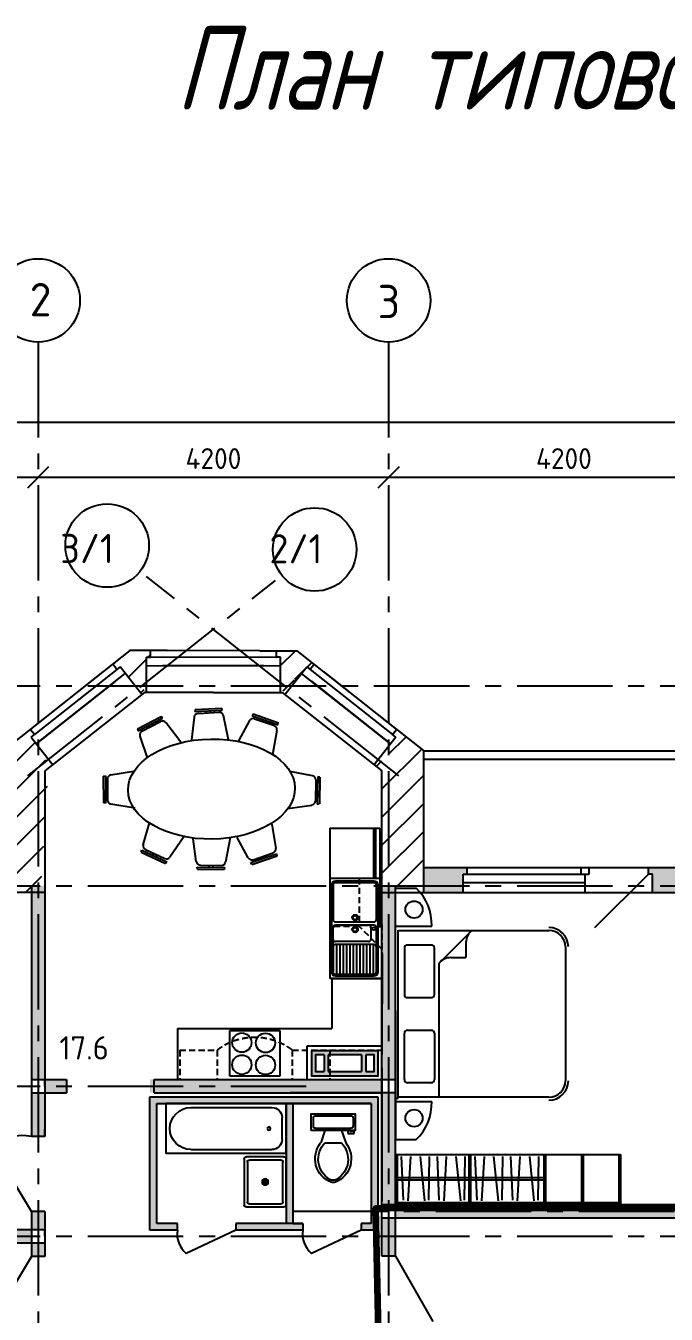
# Model space of a CAD drawing. Header units: millimetres. Extents: x -257254 to 390979, y -202328 to 355504.
# Drawn here: x 361645 to 369319, y -114066 to -98618 of the extents above; entities that cross this region are included whole.
import ezdxf

# ---------------------------------------------------------------- set-up
doc = ezdxf.new("R2010")
doc.units = ezdxf.units.MM
for name, pattern in [('CENTER2', [28.575, 19.05, -3.175, 3.175, -3.175]), ('DASHED', [70, 50, -20]), ('DASHED2', [0.375, 0.25, -0.125])]:
    doc.linetypes.add(name, pattern=pattern)
doc.layers.get('0').update_dxf_attribs({"lineweight": 25})
for name, color, linetype in [('MEBEL', 7, 'DASHED'), ('МЕБЕЛЬ', 104, 'Continuous'), ('Окна', 4, 'Continuous'), ('оси', 1, 'CENTER2')]:
    doc.layers.add(name, color=color, linetype=linetype)
doc.layers.add('Аннотации', color=3, linetype='Continuous', lineweight=15)
doc.layers.add('фасадик', color=7, linetype='Continuous', lineweight=25, true_color=0x51362d)
doc.styles.add('ATTR', font='romans.shx', dxfattribs={"width": 0.8, "height": 1})
doc.styles.get("Standard").update_dxf_attribs({"font": 'GOST_Common.ttf'})
doc.dimstyles.new('ISO-25', dxfattribs={"dimtxt": 250, "dimasz": 250, "dimexe": 1.25, "dimexo": 0.625, "dimgap": 100, "dimtad": 1, "dimdec": 0, "dimtxsty": 'Standard', "dimblk": 'OBLIQUE', "dimcen": 2.5, "dimadec": 0, "dimazin": 0, "dimtfac": 1, "dimtdec": 0, "dimtmove": 0, "dimatfit": 3, "dimfxl": 1, "dimarcsym": 0})

# ---------------------------------------------------------------- blocks, each defined once
blk = doc.blocks.new('_Oblique')
at = {"color": 0, "linetype": 'ByBlock', "lineweight": -2}
blk.add_line((-0.5, -0.5), (0.5, 0.5), dxfattribs=at)
blk = doc.blocks.new('*D347')
at = {"color": 0, "lineweight": -2, "ltscale": 50, "transparency": 16777216}
for p, q in [((357593.37343, -104031.1882), (357593.37343, -104030.5632)), ((357593.37343, -104031.8132), (361793.37343, -104031.8132)), ((361793.37343, -104031.1882), (361793.37343, -104030.5632))]:
    blk.add_line(p, q, dxfattribs=at)
at = {"color": 0, "lineweight": -2, "ltscale": 50, "transparency": 16777216, "xscale": 250, "yscale": 250, "zscale": 250, "rotation": 180}
blk.add_blockref('_Oblique', (357593.37343, -104031.8132), dxfattribs=at)
at = {"color": 0, "lineweight": -2, "ltscale": 50, "transparency": 16777216, "xscale": 250, "yscale": 250, "zscale": 250}
blk.add_blockref('_Oblique', (361793.37343, -104031.8132), dxfattribs=at)
at = {"color": 0, "ltscale": 50, "transparency": 16777216, "insert": (359693.37343, -103806.8132), "char_height": 250, "attachment_point": 5}
blk.add_mtext('4200', dxfattribs=at)
blk = doc.blocks.new('*D348')
at = {"color": 0, "lineweight": -2, "ltscale": 50, "transparency": 16777216}
for p, q in [((361793.37343, -104031.1882), (361793.37343, -104030.5632)), ((361793.37343, -104031.8132), (365993.37343, -104031.8132)), ((365993.37343, -104031.1882), (365993.37343, -104030.5632))]:
    blk.add_line(p, q, dxfattribs=at)
at = {"color": 0, "lineweight": -2, "ltscale": 50, "transparency": 16777216, "xscale": 250, "yscale": 250, "zscale": 250, "rotation": 180}
blk.add_blockref('_Oblique', (361793.37343, -104031.8132), dxfattribs=at)
at = {"color": 0, "lineweight": -2, "ltscale": 50, "transparency": 16777216, "xscale": 250, "yscale": 250, "zscale": 250}
blk.add_blockref('_Oblique', (365993.37343, -104031.8132), dxfattribs=at)
at = {"color": 0, "ltscale": 50, "transparency": 16777216, "insert": (363893.37343, -103806.8132), "char_height": 250, "attachment_point": 5}
blk.add_mtext('4200', dxfattribs=at)
blk = doc.blocks.new('*D349')
at = {"color": 0, "lineweight": -2, "ltscale": 50, "transparency": 16777216}
for p, q in [((365993.37343, -104031.1882), (365993.37343, -104030.5632)), ((365993.37343, -104031.8132), (370193.37343, -104031.8132)), ((370193.37343, -104031.1882), (370193.37343, -104030.5632))]:
    blk.add_line(p, q, dxfattribs=at)
at = {"color": 0, "lineweight": -2, "ltscale": 50, "transparency": 16777216, "xscale": 250, "yscale": 250, "zscale": 250, "rotation": 180}
blk.add_blockref('_Oblique', (365993.37343, -104031.8132), dxfattribs=at)
at = {"color": 0, "lineweight": -2, "ltscale": 50, "transparency": 16777216, "xscale": 250, "yscale": 250, "zscale": 250}
blk.add_blockref('_Oblique', (370193.37343, -104031.8132), dxfattribs=at)
at = {"color": 0, "ltscale": 50, "transparency": 16777216, "insert": (368093.37343, -103806.8132), "char_height": 250, "attachment_point": 5}
blk.add_mtext('4200', dxfattribs=at)
blk = doc.blocks.new('Tank Toilet 3 PV')
for p, q in [((9.5, -6), (9.5, -2)), ((-10, -8.5), (-8, -8.5)), ((-10, -9.5), (-10, -8.5)), ((-7, -9.5), (-10, -9.5)), ((-8, -8.5), (-8, -8)), ((-7, -8), (-7, -9.5)), ((-4, -8), (-6, -14)), ((4, -8), (6, -14)), ((4, -14), (-4, -14))]:
    blk.add_line(p, q)
blk.add_lwpolyline([(10.5, -8), (10.5, 0), (-10.5, 0), (-10.5, -8)], close=True)
for points in [[(-9.5, -2), (-9.5, -6)], [(8.5, -1), (-8.5, -1)], [(-8.5, -7), (8.5, -7)]]:
    blk.add_lwpolyline(points)
for centre, radius, start, end in [((-8.62, -1.88), 0.884, 81.8699, 188.1301), ((-8.62, -6.12), 0.884, 171.8699, 278.1301), ((8.62, -1.88), 0.884, 351.8699, 98.1301), ((8.62, -6.12), 0.884, 261.8699, 8.1301), ((3.52, -21.58), 12.17, 141.46911, 247.97143), ((4.2, -21.82), 11.33, 136.36773, 238.94682), ((-3.52, -21.58), 12.17, 292.02843, 38.53071), ((-4.2, -21.82), 11.33, 301.05301, 43.63209), ((0, -27.88), 4, 245.73182, 294.26817), ((0, -29), 4, 254.86053, 285.13947)]:
    blk.add_arc(centre, radius, start, end)
at = {"style": 'ATTR', "width": 0.8, "flags": 9}
blk.add_attdef('ESTCODE', (0, 0), '', height=0.000000846, dxfattribs=at)
blk = doc.blocks.new('A$C441F25BF')
at = {"layer": 'MEBEL', "linetype": 'ByBlock'}
for p, q in [((26, -1765), (26, 35)), ((26, 35), (776, 35)), ((776, -1765), (776, 35)), ((86, -340), (86, -1555)), ((716, -340), (716, -1555)), ((566, -1705), (236, -1705)), ((776, -1765), (26, -1765))]:
    blk.add_line(p, q, dxfattribs=at)
blk.add_circle((401, -1509), 25, dxfattribs=at)
for centre, radius, start, end in [((401, -340), 315, 0.001, 180.001), ((236, -1555), 150, 180.001, 270.001), ((566, -1555), 150, 270.001, 0.001)]:
    blk.add_arc(centre, radius, start, end, dxfattribs=at)
blk = doc.blocks.new('Utility Sink')
for p, q in [((-0.999995, -10), (1.000005, -10)), ((0.000005, -11), (0.000005, -9))]:
    blk.add_line(p, q)
for points in [[(-10.999995, 0), (10.999995, 0)], [(-11.999995, -19), (-11.999995, -1)], [(-10.499995, -17.5), (-10.499995, -2.5)], [(-9.499995, -1.5), (9.499995, -1.5)], [(10.499995, -2.5), (10.499995, -17.5)], [(11.999995, -1), (11.999995, -19)], [(9.499995, -18.5), (-9.499995, -18.5)], [(10.999995, -20), (-10.999995, -20)]]:
    blk.add_lwpolyline(points)
for radius in [1.5, 1]:
    blk.add_circle((0.000005, -10), radius)
for centre, start, end in [((-11.124995, -0.875), 81.8699, 188.1301), ((11.124995, -0.875), 351.8699, 98.1301), ((-9.624995, -2.375), 81.8699, 188.1301), ((9.624995, -2.375), 351.8699, 98.1301), ((-9.624995, -17.625), 171.8699, 278.1301), ((9.624995, -17.625), 261.8699, 8.130102), ((-11.124995, -19.125), 171.8699, 278.1301), ((11.124995, -19.125), 261.8699, 8.130102)]:
    blk.add_arc(centre, 0.883883, start, end)
at = {"style": 'ATTR', "width": 0.8, "flags": 9}
blk.add_attdef('ESTCODE', (0, 0), '', height=0.000048, dxfattribs=at)
blk = doc.blocks.new('вентблок')
for p, q in [((-250, 250), (-250, 50)), ((-200, 250), (-200, 50)), ((200, 250), (200, 50)), ((250, 250), (250, 50))]:
    blk.add_line(p, q)
blk.add_lwpolyline([(400, 300), (-400, 300), (-400, 0), (400, 0)], close=True)
for points in [[(-250, 250), (-350, 250), (-350, 50), (-250, 50)], [(200, 250), (-200, 250)], [(250, 50), (350, 50), (350, 250), (250, 250)], [(-200, 50), (200, 50)]]:
    blk.add_lwpolyline(points)
blk = doc.blocks.new('*D370')
at = {"color": 0, "lineweight": -2, "transparency": 16777216}
for p, q in [((357593, -103372), (383993, -103372)), ((357593, -103373), (357593, -103373)), ((383993, -103523), (383993, -103371))]:
    blk.add_line(p, q, dxfattribs=at)
at = {"color": 0, "lineweight": -2, "transparency": 16777216, "xscale": 250, "yscale": 250, "zscale": 250, "rotation": 180}
blk.add_blockref('_Oblique', (357593, -103372), dxfattribs=at)
at = {"color": 0, "lineweight": -2, "transparency": 16777216, "xscale": 250, "yscale": 250, "zscale": 250}
blk.add_blockref('_Oblique', (383993, -103372), dxfattribs=at)
at = {"color": 0, "transparency": 16777216, "insert": (370793, -103147), "char_height": 250, "attachment_point": 5}
blk.add_mtext('26400', dxfattribs=at)

msp = doc.modelspace()

# ---------------------------------------------------------------- hatches: boundary and pattern name
h = msp.add_hatch()
h.set_pattern_fill('LINE', color=256, scale=75, angle=45)
h.set_pattern_definition([(45, (282164.35, -213406.2), (-168.3798, 168.3798), [])])
h.paths.add_polyline_path([(366433.47228, -117330.06082), (365993.37343, -117330.06082), (365993.37343, -117750.06082), (366483.37682, -117750.06082), (366483.39503, -117669.93468), (366433.39503, -117669.92332)])
h.paths.add_polyline_path([(366433.49046, -117250.06082), (365993.37343, -117250.06082), (365993.37343, -117330.06082), (366433.47228, -117330.06082)])
h.paths.add_polyline_path([(370193.37343, -117330.06082), (367343.4723, -117330.06082), (367343.39501, -117670.13014), (367293.39501, -117670.11877), (367293.37684, -117750.06082), (370193.37343, -117750.06082)])
h.paths.add_polyline_path([(370193.37343, -117250.06082), (367343.49048, -117250.06082), (367343.4723, -117330.06082), (370193.37343, -117330.06082)])
h.paths.add_polyline_path([(370805.66093, -117330.06082), (370193.37343, -117330.06082), (370193.37343, -117750.06082), (370805.66093, -117750.06082)])
h.paths.add_polyline_path([(370805.66093, -117250.06082), (370193.37343, -117250.06082), (370193.37343, -117330.06082), (370805.66093, -117330.06082)])
h.paths.add_polyline_path([(371993.37343, -117330.06082), (371705.66093, -117330.06082), (371705.66093, -117750.06082), (371993.37343, -117750.06082)])
h.paths.add_polyline_path([(372391.06676, -117330.06082), (371993.37343, -117330.06082), (371993.37343, -117750.06082), (372391.06676, -117750.06082)])
h.paths.add_polyline_path([(371993.37343, -117250.06082), (371705.66093, -117250.06082), (371705.66093, -117330.06082), (371993.37343, -117330.06082)])
h.paths.add_polyline_path([(372391.06676, -117250.06082), (371993.37343, -117250.06082), (371993.37343, -117330.06082), (372391.06676, -117330.06082)])
h.paths.add_polyline_path([(361920.95524, -107477.23261), (361708.30911, -107147.94816), (361747.5378, -107116.94639), (361697.76344, -107053.96344), (361373.37343, -107310.06082), (361373.37343, -109010.06082), (361825.79162, -109010.06082)])
h.paths.add_polyline_path([(363088.3553, -106190.04759), (363138.3553, -106190.05895), (363138.37348, -106110.05895), (362893.53321, -106109.93468), (362686.66923, -106273.15308), (362736.10054, -106335.70194), (362785.0336, -106316.97978), (362889.63195, -106449.33532), (363088.27802, -106530.06082), (363088.30011, -106432.88128)])
h.paths.add_polyline_path([(363088.27802, -106530.06082), (362879.92758, -106437.0557), (363034.76214, -106632.97861)])
h.paths.add_polyline_path([(364893.53321, -106110.18695), (364648.37334, -106110.23241), (364648.35516, -106190.23241), (364698.36425, -106190.24377), (364698.29022, -106435.95086), (364617.54473, -106530.06082), (364897.11491, -106449.33532), (365001.71326, -106316.97978), (365050.53766, -106335.83943), (365099.96897, -106273.29057)])
h.paths.add_polyline_path([(364906.81928, -106437.0557), (364698.27792, -106530.06082), (364750.81573, -106634.45781)])
h.paths.add_polyline_path([(366413.37343, -107310.06082), (366088.98342, -107053.96344), (366039.20906, -107116.94639), (366078.43775, -107147.94816), (365913.37343, -107255.58594), (365913.37343, -108930.06082), (366413.37343, -108930.06082)])
h.paths.add_polyline_path([(365993.37343, -107255.58594), (365818.20981, -107477.23261), (365913.37343, -107552.36179), (365993.37343, -107615.8972)])
h.paths.add_polyline_path([(370193.37343, -107255.58594), (370108.30911, -107147.94816), (370147.5378, -107116.94639), (370097.76344, -107053.96344), (369773.37343, -107310.06082), (369773.37343, -109010.06082), (370193.37343, -109010.06082)])
h.paths.add_polyline_path([(370193.37343, -107255.58594), (370193.37343, -107613.05112), (370367.33572, -107475.71247)])
h.paths.add_polyline_path([(370273.37343, -107549.89323), (370193.37343, -107613.05112), (370193.37343, -108930.06082), (370273.37343, -108930.06082)])
h.paths.add_polyline_path([(371488.36443, -106189.87786), (371538.3553, -106190.05895), (371538.37348, -106110.05895), (371293.53321, -106109.93468), (371086.77789, -106273.29057), (371136.2092, -106335.83943), (371175.32923, -106304.70017), (371279.92758, -106437.0557), (371488.27802, -106530.06082), (371488.29104, -106432.8148)])
h.paths.add_polyline_path([(371488.27802, -106530.06082), (371279.92758, -106437.0557), (371434.7298, -106632.93768)])
h.paths.add_polyline_path([(373293.53321, -106110.18695), (373048.37334, -106110.23241), (373048.35516, -106190.23241), (373098.34511, -106190.24377), (373098.26977, -106610.10627), (373094.14881, -106610.07989), (373102.38884, -106530.07989), (373297.11491, -106449.33532), (373401.71326, -106316.97978), (373450.64632, -106335.70194), (373500.07763, -106273.15308)])
h.paths.add_polyline_path([(373306.81928, -106437.0557), (373018.45887, -106530.06082), (373150.81573, -106634.45781)])
h.paths.add_polyline_path([(374813.37343, -107310.06082), (374488.98342, -107053.96344), (374439.20906, -107116.94639), (374478.43775, -107147.94816), (374393.37343, -107255.58594), (374393.37343, -108930.06082), (374813.37343, -108930.06082)])
h.paths.add_polyline_path([(374393.37343, -107255.58594), (374218.20981, -107477.23261), (374313.37343, -107552.36179), (374313.37343, -107558.86707), (374393.37343, -107622.02497)])
h.paths.add_polyline_path([(374393.37343, -107622.02497), (374313.37343, -107558.86707), (374313.37343, -108930.06082), (374393.37343, -108930.06082)])
h.paths.add_polyline_path([(380513.37343, -107390.06082), (380563.37343, -107390.06082), (380563.37343, -107310.06082), (378593.37343, -107310.06082), (378593.37343, -107730.06082), (380513.37343, -107730.06082)])
h.paths.add_polyline_path([(382793.37343, -107310.06082), (381973.37343, -107310.06082), (381973.37343, -107390.06082), (382023.37343, -107390.06082), (382023.37343, -107730.06082), (382793.37343, -107730.06082)])
h.paths.add_polyline_path([(383993.37343, -107310.06082), (382793.37343, -107310.06082), (382793.37343, -107730.06082), (383993.37343, -107730.06082)])
h.paths.add_polyline_path([(380513.37343, -107730.06082), (378593.37343, -107730.06082), (378593.37343, -107810.06082), (380513.37343, -107810.06082)])
h.paths.add_polyline_path([(383993.37343, -107730.06082), (382793.37343, -107730.06082), (382793.37343, -107808.37096), (383915.07502, -107808.37096), (383993.37343, -107808.63649)])
h.paths.add_polyline_path([(382793.37343, -107730.06082), (382023.37343, -107730.06082), (382023.37343, -107808.37096), (382793.37343, -107808.37096)])
h.paths.add_polyline_path([(384413.37343, -107310.06082), (383993.37343, -107310.06082), (383993.37343, -107730.06082), (384413.37343, -107730.06082)])
h.paths.add_polyline_path([(384413.37343, -107730.06082), (383993.37343, -107730.06082), (383993.37343, -107808.63649), (383993.37343, -107810.06082), (384413.37343, -107810.06082)])
h.paths.add_polyline_path([(384413.37343, -107810.06082), (383993.37343, -107810.06082), (383993.37343, -108930.06082), (384413.37343, -108930.06082)])
h.paths.add_polyline_path([(383993.37343, -107810.06082), (383913.37343, -107810.06082), (383913.3763, -108930.06082), (383993.37343, -108930.06082)])
h.paths.add_polyline_path([(384413.37343, -108930.06082), (383993.37343, -108930.06082), (383993.37343, -109310.14354), (384333.37343, -109310.14354), (384333.37343, -109360.14354), (384413.37343, -109360.14354)])
h.paths.add_polyline_path([(383993.37343, -108930.06082), (383913.3763, -108930.06082), (383913.37727, -109310.14354), (383993.37343, -109310.14354)])
h.paths.add_polyline_path([(384413.37343, -111370.14354), (384333.37343, -111370.14354), (384333.37343, -111420.14354), (383993.37343, -111420.14354), (383993.37343, -113130.06082), (384413.37343, -113130.06082)])
h.paths.add_polyline_path([(383993.37343, -111420.14354), (383913.38267, -111420.14354), (383913.38705, -113130.06082), (383993.37343, -113130.06082)])
h.paths.add_polyline_path([(384413.37343, -116910.06082), (382793.37343, -116910.06082), (382793.37343, -117330.06082), (384469.07008, -117330.06082), (384573.9923, -117246.54078), (384605.13199, -117285.66008), (384669.46807, -117234.44736)])
h.paths.add_polyline_path([(384110.69569, -117330.06082), (382793.37343, -117330.06082), (382793.37343, -117410.06082), (384173.85359, -117410.06082)])
h.paths.add_polyline_path([(384413.37343, -125310.06082), (382713.37343, -125310.06082), (382713.37343, -125730.06082), (384469.07008, -125730.06082), (384573.9923, -125646.54078), (384605.13199, -125685.66008), (384669.46807, -125634.44736)])
h.paths.add_polyline_path([(384111.6725, -125730.06082), (382713.37343, -125730.06082), (382713.37343, -125810.06082), (384171.07246, -125810.06082), (384247.28944, -125906.60232), (384249.59713, -125904.76536)])
h.paths.add_polyline_path([(385449.16595, -126623.80401), (385388.32027, -126672.2383), (385420.09217, -126710.29903), (385285.8928, -126817.12422), (385193.39057, -127024.80567), (385291.90909, -127024.82806), (385533.55642, -127024.88298), (385533.31223, -127074.88293), (385613.18609, -127074.90108), (385613.37343, -126830.06082)])
h.paths.add_polyline_path([(385285.43495, -126816.54487), (385091.4343, -126970.97299), (385193.39057, -127024.80567), (385113.26053, -127024.78746)])
h.paths.add_polyline_path([(385193.39057, -127024.80567), (385193.41892, -127024.80568), (385291.90909, -127024.82806)], flags=17)
h.paths.add_polyline_path([(385613.37343, -128830.06081), (385613.30886, -128584.91009), (385533.18273, -128584.8737), (385533.19051, -128634.8828), (385113.19052, -128634.78734), (385193.37343, -128634.80556), (385193.37343, -128580.06082), (385193.37343, -128656.47959), (385286.04825, -128842.80071), (385420.24762, -128949.6259), (385389.37983, -128988.40114), (385450.22551, -129036.83543)])
h.paths.add_polyline_path([(385193.37343, -128656.47959), (385193.37343, -128634.80556), (385091.58974, -128688.95194), (385285.5904, -128843.38006)])
h.paths.add_polyline_path([(384669.46807, -130025.67427), (384605.13199, -129974.46155), (384573.9923, -130013.58085), (384469.07008, -129930.06082), (382712.88638, -129930.06082), (382712.88638, -130350.06082), (384413.37343, -130350.06082)])
h.paths.add_polyline_path([(384249.59713, -129755.35628), (384111.6725, -129930.06082), (384469.07008, -129930.06082)])
h.paths.add_polyline_path([(384249.59713, -129755.35628), (384247.28944, -129753.51931), (384171.07246, -129850.06082), (382793.37343, -129850.06082), (382793.37343, -129930.06082), (384111.6725, -129930.06082)])
h.paths.add_polyline_path([(382793.37343, -134130.06082), (380393.37343, -134130.06082), (380393.37343, -134550.06082), (382793.37343, -134550.06082)])
h.paths.add_polyline_path([(380393.37343, -134130.06082), (378593.37343, -134130.06082), (378593.37343, -134550.06082), (380393.37343, -134550.06082)])
h.paths.add_polyline_path([(378593.37343, -134130.06082), (376493.37343, -134130.06082), (376493.37343, -134550.06082), (378593.37343, -134550.06082)])
h.paths.add_polyline_path([(376493.37343, -134130.06082), (374393.37343, -134130.06082), (374393.37343, -134550.06082), (376493.37343, -134550.06082)])
h.paths.add_polyline_path([(374393.37343, -134130.06082), (374173.37343, -134130.06082), (374173.37343, -134550.06082), (374393.37343, -134550.06082)])
h.paths.add_polyline_path([(374393.37343, -134050.06082), (374173.37343, -134050.06082), (374173.37343, -134130.06082), (374393.37343, -134130.06082)])
h.paths.add_polyline_path([(376493.37343, -134050.06082), (375593.37343, -134050.06082), (374393.37343, -134050.06082), (374393.37343, -134130.06082), (376493.37343, -134130.06082)])
h.paths.add_polyline_path([(378593.37343, -134050.06082), (376493.37343, -134050.06082), (376493.37343, -134130.06082), (378593.37343, -134130.06082)])
h.paths.add_polyline_path([(380393.37343, -134050.06082), (379913.24572, -134050.06082), (378673.37343, -134050.06082), (378593.37343, -134050.06082), (378593.37343, -134130.06082), (380393.37343, -134130.06082)])
h.paths.add_polyline_path([(382793.37343, -134050.06082), (380393.37343, -134050.06082), (380393.37343, -134130.06082), (382793.37343, -134130.06082)])
h = msp.add_hatch()
h.set_pattern_fill('AR-SAND', color=256, scale=5)
h.set_pattern_definition([(37.5, (282164.35, -213406.2), (-8.00016, 244.70662), [0, -193.04, 0, -215.9, 0, -206.375]), (7.5, (282164.35, -213406.2), (224.76164, 358.41255), [0, -104.14, 0, -173.99, 0, -66.675]), (327.5, (282008.14, -213406.2), (395.4962, 0.7186), [0, -63.5, 0, -228.6, 0, -298.45]), (317.5, (282008.14, -213406.2), (381.7782, 111.4647), [0, -31.75, 0, -149.86, 0, -171.45])])
h.paths.add_polyline_path([(357593.37343, -108630.06082), (357673.37343, -108630.06082), (357673.37343, -108930.06082), (357593.37343, -108930.06082)])
h.paths.add_polyline_path([(358485.22058, -108790.06082), (358535.22058, -108790.06082), (358535.22058, -108710.06082), (357593.37343, -108710.06082), (357593.37343, -109010.06082), (358485.22058, -109010.06082)])
h.paths.add_polyline_path([(361373.37343, -108710.06082), (360705.22058, -108710.06082), (360705.22058, -108790.06082), (360755.22058, -108790.06082), (360755.22058, -109010.06082), (361373.37343, -109010.06082)])
h.paths.add_polyline_path([(366885.22058, -108790.06082), (366935.22058, -108790.06082), (366935.22058, -108710.06082), (366413.37343, -108710.06082), (366413.37343, -109010.06082), (366885.22058, -109010.06082)])
h.paths.add_polyline_path([(369773.37343, -108710.06082), (369105.22058, -108710.06082), (369105.22058, -108790.06082), (369155.22058, -108790.06082), (369155.22058, -109010.06082), (369773.37343, -109010.06082)])
h.paths.add_polyline_path([(375303.37343, -108790.06082), (375353.37343, -108790.06082), (375353.37343, -108710.06082), (374813.37343, -108710.06082), (374813.37343, -108930.06082), (375303.37343, -108930.06082)])
h.paths.add_polyline_path([(378513.37343, -108710.06082), (377523.37343, -108710.06082), (377523.37343, -108790.06082), (377573.37343, -108790.06082), (377573.37343, -109005.06082), (378513.37343, -109015.06082)])
h.paths.add_polyline_path([(383013.37343, -113210.06082), (382713.37343, -113209.99493), (382713.37343, -114134.80666), (383013.37343, -114134.80666), (383013.37343, -114184.80666), (383013.37343, -113550.06082)])
at = {"ltscale": 50}
h = msp.add_hatch(color=256, dxfattribs=at)
h.dxf.hatch_style = 1
h.paths.add_polyline_path([(361793.37343, -108930.06082), (361713.37343, -108930.06082), (361713.37343, -111250.06082), (361793.37343, -111250.06082)])
h.paths.add_polyline_path([(361873.37343, -108930.06082), (361793.37343, -108930.06082), (361793.37343, -111250.06082), (361873.37343, -111250.06082)])
h.paths.add_polyline_path([(362133.37343, -111250.06082), (361873.37343, -111250.06082), (361873.37343, -111330.06082), (362133.37343, -111330.06082)])
h.paths.add_polyline_path([(362133.37343, -111330.06082), (361873.37343, -111330.06082), (361873.37343, -111410.06082), (362133.37343, -111410.06082)])
h.paths.add_polyline_path([(361793.37343, -111410.06082), (361713.37343, -111410.06082), (361713.37343, -111935.29629), (361793.37343, -111935.29629)])
h.paths.add_polyline_path([(361873.37343, -111410.06082), (361793.37343, -111410.06082), (361793.37343, -111935.29629), (361873.37343, -111935.29629)])
h.paths.add_polyline_path([(365913.37343, -111250.06082), (363133.37343, -111250.06082), (363133.37343, -111410.06082), (365913.37343, -111410.06082)])
h.paths.add_polyline_path([(366073.37343, -108930.06082), (365993.37343, -108930.06082), (365993.37343, -111250.06082), (366073.37343, -111250.06082)])
h.paths.add_polyline_path([(365993.37343, -108930.06082), (365913.37343, -108930.06082), (365913.37343, -109010.06082), (365913.37343, -111250.06082), (365993.37343, -111250.06082)])
h.paths.add_polyline_path([(365993.37343, -113210.06082), (365913.37343, -113210.06082), (365913.37343, -113371.18257), (365993.37343, -113371.18257)])
h.paths.add_polyline_path([(366073.37343, -113210.06082), (365993.37343, -113210.06082), (365993.37343, -113371.18257), (366073.37343, -113371.18257)])
h.paths.add_polyline_path([(361713.37343, -113050.06082), (357673.37343, -113050.06082), (357673.37343, -113130.06082), (361713.37343, -113130.06082)])
h.paths.add_polyline_path([(361713.37343, -113130.06082), (357673.37343, -113130.06082), (357673.37343, -113210.06082), (361713.37343, -113210.06082)])
h.paths.add_polyline_path([(361793.37343, -112835.29629), (361713.37343, -112835.29629), (361713.37343, -113050.06082), (361793.37343, -113050.06082)])
h.paths.add_polyline_path([(361873.37343, -112835.29629), (361793.37343, -112835.29629), (361793.37343, -113050.06082), (361873.37343, -113050.06082)])
h.paths.add_polyline_path([(361793.37343, -113210.06082), (361713.37343, -113210.06082), (361713.37343, -113372.42052), (361793.37343, -113372.42052)])
h.paths.add_polyline_path([(361873.37343, -113210.06082), (361793.37343, -113210.06082), (361793.37343, -113372.42052), (361873.37343, -113372.42052)])
h.paths.add_polyline_path([(365913.37343, -113130.06082), (365913.37343, -113050.06082), (366073.37343, -113050.06082), (366073.37343, -113130.06082)])
h.paths.add_polyline_path([(365913.37343, -113210.06082), (365913.37343, -113130.06082), (366073.37343, -113130.06082), (366073.37343, -113210.06082)])
h.paths.add_polyline_path([(365913.37343, -112750.06082), (365993.37343, -112750.06082), (365993.37343, -111410.06082), (365913.37343, -111410.06082)])
h.paths.add_polyline_path([(365993.37343, -112910.06082), (365913.37343, -112910.06082), (365913.37343, -113050.06082), (365993.37343, -113050.06082)])
h.paths.add_polyline_path([(365993.37343, -112750.06082), (366073.37343, -112750.06082), (366073.37343, -111410.06082), (365993.37343, -111410.06082)])
h.paths.add_polyline_path([(366073.37343, -112910.06082), (365993.37343, -112910.06082), (365993.37343, -113050.06082), (366073.37343, -113050.06082)])
h = msp.add_hatch(color=256)
h.dxf.hatch_style = 1
h.paths.add_polyline_path([(365288.92921, -110906.35409), (365068.58018, -110906.35409), (365068.58018, -111206.35409), (365288.92921, -111206.35409), (365288.92921, -111156.35409), (365268.58018, -111156.35409), (365268.58018, -110956.35409), (365288.92921, -110956.35409)])
h.paths.add_polyline_path([(365218.58018, -110956.35409), (365218.58018, -111156.35409), (365118.58018, -111156.35409), (365118.58018, -110956.35409)], flags=16)
h.paths.add_polyline_path([(365868.58018, -110906.35409), (365288.92921, -110906.35409), (365288.92921, -110956.35409), (365668.58018, -110956.35409), (365668.58018, -111156.35409), (365288.92921, -111156.35409), (365288.92921, -111206.35409), (365868.58018, -111206.35409)])
h.paths.add_polyline_path([(365718.58018, -110956.35409), (365818.58018, -110956.35409), (365818.58018, -111156.35409), (365718.58018, -111156.35409)], flags=16)
h = msp.add_hatch(color=256)
h.dxf.hatch_style = 1
h.paths.add_polyline_path([(363213.37343, -111540.06082), (363323.37343, -111540.06082), (363323.37343, -111540.03568), (364763.37343, -111540.06082), (365783.37343, -111540.06082), (365783.37343, -112980.06082), (365663.37343, -112980.06082), (365663.37343, -113060.06082), (365863.37343, -113060.06082), (365863.37343, -111460.06082), (363133.37343, -111460.06082), (363133.37343, -113060.06082), (363461.21023, -113060.06082), (363461.21023, -112980.06082), (363213.37343, -112980.06082)])
h = msp.add_hatch(color=256)
h.dxf.hatch_style = 1
h.paths.add_polyline_path([(364843.37343, -111540.06082), (364763.37343, -111540.06082), (364763.37343, -112198.77757, -0.0710679055), (364763.37343, -112205.02758), (364763.37343, -112755.02732, -0.0710679055), (364763.37343, -112761.27733), (364763.37343, -112980.06082), (364843.37343, -112980.06082)])
h.paths.add_polyline_path([(364963.37343, -112980.06082), (364843.37343, -112980.06082), (364161.21023, -112980.06082), (364161.21023, -113060.06082), (364963.37343, -113060.06082)])
h = msp.add_hatch(color=256)
h.dxf.hatch_style = 1
h.paths.add_polyline_path([(370113.37343, -112750.06082), (366073.37343, -112750.06082), (366073.37343, -112830.06082), (370113.37343, -112830.06082)])
h.paths.add_polyline_path([(370113.37343, -112830.06082), (366073.37343, -112830.06082), (366073.37343, -112910.06082), (370113.37343, -112910.06082)])

# ---------------------------------------------------------------- linework, layer by layer
at = {"ltscale": 20}
for p, q in [((362893.53321, -106109.93468), (361373.37343, -107310.06082)), ((364893.53321, -106110.18695), (366413.37343, -107310.06082)), ((363066.95466, -106610.06082), (361873.37343, -107552.36179)), ((363893.37343, -106610.06082), (363066.95466, -106610.06082)), ((363893.37343, -106610.06082), (364718.87806, -106610.06082)), ((364718.87806, -106610.06082), (365913.37343, -107552.36179)), ((366413.37343, -109010.06082), (366413.37343, -107310.06082)), ((366413.37343, -107310.06082), (369773.37343, -107310.06082)), ((366413.37343, -107410.06082), (369773.37343, -107410.06082)), ((361873.37343, -107552.36179), (361873.37343, -111935.29629)), ((365913.37343, -109010.06082), (365913.37343, -107552.36179)), ((366413.37343, -108710.06082), (366413.37343, -107710.06082)), ((366413.37343, -108710.06082), (368843.37343, -108710.06082)), ((369105.22058, -108710.06082), (369773.37343, -108710.06082)), ((361873.37343, -109010.06082), (360855.22058, -109010.06082)), ((361713.37343, -108930.06082), (361713.37343, -111935.29629)), ((365913.37343, -109010.06082), (368843.37343, -109010.06082)), ((365913.37343, -113371.18257), (365913.37343, -109010.06082)), ((366073.37343, -113371.18257), (366073.37343, -108930.06082)), ((369155.22058, -109010.06082), (370273.37343, -109010.06082)), ((365913.37343, -112750.06082), (370493.37343, -112750.06082)), ((361713.37343, -112835.29629), (361713.37343, -113372.42052)), ((361873.37343, -112835.29629), (361873.37343, -113372.42052)), ((365913.37343, -112910.06082), (370493.37343, -112910.06082)), ((357673.37343, -113050.06082), (361873.37343, -113050.06082)), ((361873.37343, -113130.06082), (361873.37343, -113050.06082)), ((357673.37343, -113210.06082), (361873.37343, -113210.06082))]:
    msp.add_line(p, q, dxfattribs=at)
for p, q in [((363338.37344, -106109.93468), (362893.53321, -106109.93468)), ((364448.37342, -106110.18695), (364893.53321, -106110.18695)), ((365018.58018, -111250.06082), (365018.58018, -110850.06082)), ((365018.58018, -110850.06082), (365913.37343, -110850.06082)), ((362133.37343, -111250.06082), (362133.37343, -111410.06082)), ((363133.37343, -111460.06082), (365863.37343, -111460.06082)), ((365863.37343, -111460.06082), (365863.37343, -113060.06082)), ((361713.37343, -112835.29629), (361250.79342, -112063.27314)), ((361713.37343, -113372.42052), (361250.79342, -114144.44366)), ((366073.37343, -113371.18257), (366520.76124, -114152.10776))]:
    msp.add_line(p, q)
at = {"ltscale": 50}
for p, q in [((361770.31266, -107226.40554), (362837.33278, -106383.15755)), ((363088.33261, -106289.87785), (364698.33243, -106290.24377)), ((363288.33254, -106289.92331), (364498.3325, -106290.19831)), ((366016.4342, -107226.40554), (364949.41408, -106383.15755)), ((361770.31266, -107226.40554), (362719.64696, -106476.16266)), ((366016.4342, -107226.40554), (365067.0999, -106476.16266)), ((365913.37343, -111110.06082), (365913.37343, -112710.06082)), ((361713.37343, -111250.06082), (362133.37343, -111250.06082)), ((361873.37343, -111330.06082), (361873.37343, -111250.06082)), ((363183.37343, -111250.06082), (366073.37343, -111250.06082)), ((363183.37343, -111410.06082), (363183.37343, -111250.06082)), ((361713.37343, -111410.06082), (362133.37343, -111410.06082)), ((363133.37343, -113060.06082), (363133.37343, -111460.06082)), ((363183.37343, -111410.06082), (365913.37343, -111410.06082)), ((363183.37343, -111410.06082), (365913.37343, -111410.06082)), ((363219.24217, -111410.06082), (365913.37343, -111410.06082)), ((366073.37343, -111410.06082), (364813.37343, -111410.06082)), ((363213.37343, -111540.06082), (365783.37343, -111540.06082)), ((363213.37343, -112980.06082), (363213.37343, -111540.06082)), ((365783.37343, -111540.06082), (364763.37343, -111540.06082)), ((364763.37343, -111540.06082), (364763.37343, -112980.06082)), ((364843.37343, -111540.06082), (364843.37343, -112980.06082)), ((365783.37343, -111540.06082), (365783.37343, -112980.06082)), ((361873.37343, -111935.29629), (361713.37343, -111935.29629)), ((361873.37343, -111930.06082), (361873.37343, -111850.06082)), ((361873.37343, -112835.29629), (361713.37343, -112835.29629)), ((363461.21023, -113060.06082), (363133.37343, -113060.06082)), ((363461.21023, -112980.06082), (363213.37343, -112980.06082)), ((363461.21023, -113060.06082), (363461.21023, -112980.06082)), ((364161.21023, -113060.06082), (363567.32997, -113336.99173)), ((364963.37343, -112980.06082), (364161.21023, -112980.06082)), ((364161.21023, -112980.06082), (364161.21023, -113060.06082)), ((364963.37343, -113060.06082), (364161.21023, -113060.06082)), ((364843.37343, -112980.06082), (364953.37343, -112980.06082)), ((364843.37343, -112980.06082), (364963.37343, -112980.06082)), ((364963.37343, -112980.06082), (364963.37343, -113060.06082)), ((365663.37343, -113060.06082), (365069.49316, -113336.99173)), ((365783.37343, -112980.06082), (365663.37343, -112980.06082)), ((365663.37343, -112980.06082), (365663.37343, -113060.06082)), ((365863.37343, -113060.06082), (365663.37343, -113060.06082)), ((361873.37343, -113372.42052), (361713.37343, -113372.42052)), ((366073.37343, -113371.18257), (365913.37343, -113371.18257))]:
    msp.add_line(p, q, dxfattribs=at)
for centre in [(361793.37343, -101911.34071), (365993.37343, -101911.34071), (362620.19593, -104850.17448), (365107.11041, -104897.10121)]:
    msp.add_circle(centre, 500, dxfattribs=at)
for centre, radius, start, end in [((361603.94968, -112439.77758), 516.2121, 77.761917541, 133.167235612), ((363768.97102, -113100.92506), 310.4619, 172.436551767, 229.497043507), ((365271.13422, -113100.92506), 310.4619, 172.436551767, 229.497043507)]:
    msp.add_arc(centre, radius, start, end)
at = {"layer": 'МЕБЕЛЬ'}
for p, q in [((362984.52164, -107048.40328), (363269.04984, -106899.72135)), ((363282.8635, -106920.06509), (363268.10224, -106900.47378)), ((363673.22705, -106815.39637), (363670.43095, -106839.76636)), ((363670.43095, -106839.76636), (363999.07287, -106823.33824)), ((363673.22705, -106815.39637), (363993.86037, -106799.36858)), ((363709.92688, -106862.02226), (363961.99334, -106849.42198)), ((363811.79029, -106856.93032), (363810.58209, -106832.7605)), ((363860.12993, -106854.51392), (363858.92173, -106830.3441)), ((363997.89741, -106823.62528), (363992.68491, -106799.65562)), ((364369.0839, -106869.00495), (364357.31121, -106890.52514)), ((364357.31121, -106890.52514), (364667.92027, -106999.141)), ((364369.0839, -106869.00495), (364672.1238, -106974.97398)), ((362992.17612, -107071.70829), (363283.8111, -106919.31267)), ((363037.3603, -107075.40192), (363261.04266, -106958.51536)), ((363170.64964, -107005.75077), (363159.44177, -106984.30261)), ((363662.80807, -106906.20519), (363631.50123, -107179.06645)), ((364325.21586, -106949.19467), (364193.4017, -107190.14781)), ((364385.50996, -106926.0228), (364623.74532, -107009.33054)), ((364481.78403, -106959.68857), (364489.77214, -106936.84496)), ((364527.47124, -106975.66477), (364535.45934, -106952.82117)), ((364666.72329, -106998.96396), (364670.92682, -106974.79694)), ((363013.04417, -107135.24371), (363098.74835, -107396.18084)), ((362573.98788, -107615.45318), (362598.17981, -107611.39547)), ((362573.98788, -107615.45318), (362574.63017, -107936.48621)), ((362598.17981, -107611.39547), (362598.83815, -107940.44708)), ((362622.45646, -107649.68252), (362622.9614, -107902.0632)), ((362664.1332, -107600.33312), (362935.00083, -107554.90055)), ((365079.15072, -107610.53556), (364809.12084, -107560.36331)), ((365119.95627, -107660.60771), (365115.02872, -107912.94079)), ((365144.90013, -107622.75197), (365138.47564, -107951.74151)), ((365169.01724, -107627.23299), (365144.90013, -107622.75197)), ((365169.01724, -107627.23299), (365162.74931, -107948.20546)), ((362622.66051, -107751.67291), (362598.46056, -107751.72133)), ((362622.75735, -107800.07281), (362598.5574, -107800.12123)), ((365117.02001, -107810.96964), (365141.2154, -107811.44212)), ((365117.96498, -107762.57886), (365142.16037, -107763.05135)), ((362599.06377, -107939.2583), (362574.85579, -107935.29743)), ((365138.27089, -107950.54896), (365162.54455, -107947.01291)), ((363053.36761, -108437.45786), (363126.87086, -108172.82479)), ((365288.37343, -108239.25262), (365888.37343, -108239.25262)), ((365288.37343, -108239.25262), (365288.37343, -110039.25262)), ((365812.20521, -108231.62923), (365812.20521, -108839.25262)), ((365835.05566, -108231.62923), (365835.05566, -108839.25262)), ((365888.37343, -108239.25262), (365888.37343, -109428.44442)), ((363688.51553, -108638.78748), (363649.127, -108366.97517)), ((364308.79227, -108592.66999), (364179.74318, -108350.22469)), ((363028.90557, -108525.52831), (363035.47035, -108501.89321)), ((363028.90557, -108525.52831), (363320.02674, -108660.84675)), ((363035.47035, -108501.89321), (363333.86298, -108640.59155)), ((363080.43445, -108496.10681), (363309.29988, -108602.48764)), ((363172.92202, -108539.09672), (363162.72151, -108561.04187)), ((363216.81232, -108559.49773), (363206.61181, -108581.44289)), ((364340.21436, -108651.70284), (364652.04563, -108546.64739)), ((364351.74008, -108673.3563), (364655.97241, -108570.86091)), ((364368.81734, -108616.53009), (364607.99013, -108535.95316)), ((364465.47025, -108583.96788), (364473.1965, -108606.90137)), ((364511.33723, -108568.51537), (364519.06348, -108591.44886)), ((364650.8467, -108546.81071), (364654.77349, -108571.02424)), ((363332.88148, -108639.88391), (363319.04524, -108660.13911)), ((363698.10621, -108704.9709), (364027.09086, -108711.64138)), ((363701.62411, -108729.2472), (363698.10621, -108704.9709)), ((363701.62411, -108729.2472), (364022.5918, -108735.75514)), ((363736.92445, -108681.553), (363989.25378, -108686.66923)), ((363838.89409, -108683.62053), (363838.40351, -108707.81556)), ((363887.28414, -108684.60169), (363886.79356, -108708.79672)), ((364025.9074, -108711.38934), (364021.40835, -108735.5031)), ((364351.74008, -108673.3563), (364340.21436, -108651.70284)), ((365288.37343, -108839.25262), (365888.37343, -108839.25262)), ((365817.52343, -108871.88551), (365357.52343, -108871.88551)), ((365817.52343, -108891.88551), (365357.52343, -108891.88551)), ((365307.52343, -108921.88551), (365307.52343, -109959.73748)), ((365327.52343, -108921.88551), (365327.52343, -109332.48934)), ((365847.52343, -109332.48934), (365847.52343, -108921.88551)), ((365867.52343, -109959.73748), (365867.52343, -108921.88551)), ((365357.52343, -109362.48934), (365817.52343, -109362.48934)), ((365327.52343, -109664.47737), (365327.52343, -109431.58976)), ((365357.52343, -109401.58976), (365751.30024, -109401.58976)), ((365817.52343, -109401.58976), (365357.52343, -109401.58976)), ((365781.30024, -109431.58976), (365781.30024, -109568.2824)), ((365847.52343, -109726.61688), (365847.52343, -109431.58976)), ((365327.52343, -109664.47737), (365327.52343, -109959.50449)), ((365751.30024, -109598.2824), (365357.52343, -109598.2824)), ((365817.52343, -109634.47737), (365357.52343, -109634.47737)), ((365367.52343, -109634.47737), (365367.52343, -109989.50449)), ((365407.52343, -109634.47737), (365407.52343, -109989.50449)), ((365447.52343, -109634.47737), (365447.52343, -109989.50449)), ((365487.52343, -109634.47737), (365487.52343, -109989.50449)), ((365527.52343, -109634.47737), (365527.52343, -109989.50449)), ((365567.52343, -109634.47737), (365567.52343, -109989.50449)), ((365607.52343, -109634.47737), (365607.52343, -109989.50449)), ((365647.52343, -109634.47737), (365647.52343, -109989.50449)), ((365687.52343, -109634.47737), (365687.52343, -109989.50449)), ((365727.52343, -109634.47737), (365727.52343, -109989.50449)), ((365767.52343, -109634.47737), (365767.52343, -109989.50449)), ((365807.52343, -109634.47737), (365807.52343, -109989.50449)), ((365847.52343, -109959.50449), (365847.52343, -109664.47737)), ((365913.92921, -109739.25262), (365913.37343, -110950.06082)), ((365357.52343, -109989.50449), (365817.52343, -109989.50449)), ((365313.92921, -110039.25262), (365288.37343, -110039.25262)), ((365313.92921, -110030.06082), (365313.92921, -110639.25262)), ((365913.92921, -110039.25262), (365313.92921, -110039.25262)), ((365913.92921, -110039.25262), (365313.92921, -110039.25262)), ((365313.92921, -110039.25262), (365913.92921, -110039.25262)), ((365357.52343, -110009.73748), (365817.52343, -110009.73748)), ((366073.37343, -110428.6778), (366073.37343, -111972.3857)), ((363463.92921, -110639.25262), (365313.92921, -110639.25262)), ((363463.92921, -110639.25262), (363463.92921, -111250.06082)), ((364088.92921, -110665.73441), (364688.92921, -110665.73441)), ((364088.92921, -111212.77082), (364088.92921, -110665.73441)), ((364688.92921, -110665.73441), (364688.92921, -111212.77082)), ((364688.92921, -111212.77082), (364088.92921, -111212.77082)), ((366073.37343, -112150.06082), (368773.37343, -112150.06082)), ((366073.37343, -112150.06082), (366073.37343, -112750.06082)), ((366093.37343, -112150.06082), (366093.37343, -112730.06082)), ((366953.37343, -112150.06082), (366953.37343, -112750.06082)), ((366973.37343, -112150.06082), (366973.37343, -112730.06082)), ((367853.37343, -112150.06082), (367853.37343, -112750.06082)), ((367873.37343, -112150.06082), (367873.37343, -112730.06082)), ((368303.37343, -112150.06082), (368303.37343, -112730.06082)), ((368323.37343, -112150.06082), (368323.37343, -112750.06082)), ((368753.37343, -112150.06082), (368753.37343, -112730.06082)), ((368773.37343, -112150.06082), (368773.37343, -112750.06082)), ((366170.67255, -112697.93055), (366147.67384, -112176.18196)), ((366255.00121, -112176.18196), (366224.33632, -112705.6033)), ((366369.99494, -112176.18196), (366423.65871, -112705.6033)), ((366477.32231, -112176.18196), (366469.65613, -112697.93055)), ((366599.98222, -112697.93055), (366576.9835, -112176.18196)), ((366684.31088, -112176.18196), (366653.64599, -112705.6033)), ((366799.3046, -112176.18196), (366852.96837, -112705.6033)), ((366906.63198, -112176.18196), (366898.9658, -112697.93055)), ((367052.29076, -112697.93055), (367029.29205, -112176.18196)), ((367136.61942, -112176.18196), (367105.95453, -112705.6033)), ((367251.61315, -112176.18196), (367305.27692, -112705.6033)), ((367358.94052, -112176.18196), (367351.27434, -112697.93055)), ((367481.60043, -112697.93055), (367458.60171, -112176.18196)), ((367565.92909, -112176.18196), (367535.2642, -112705.6033)), ((367680.92281, -112176.18196), (367734.58658, -112705.6033)), ((367788.25019, -112176.18196), (367780.58401, -112697.93055)), ((366953.37343, -112429.77639), (366073.37343, -112429.77639)), ((366953.37343, -112458.37482), (366073.37343, -112458.37482)), ((367853.37343, -112429.77639), (366973.37343, -112429.77639)), ((367853.37343, -112458.37482), (366973.37343, -112458.37482)), ((368773.37343, -112730.06082), (366073.37343, -112730.06082)), ((368773.37343, -112750.06082), (366073.37343, -112750.06082)), ((366523.37343, -112730.06082), (366523.37343, -112750.06082)), ((367423.37343, -112730.06082), (367423.37343, -112750.06082))]:
    msp.add_line(p, q, dxfattribs=at)
at = {"layer": 'МЕБЕЛЬ', "ltscale": 300}
for p, q in [((364076.06527, -107177.38754), (364013.28347, -106888.68565)), ((363501.84569, -107208.69072), (363324.05408, -106972.72361)), ((364605.83114, -107356.10553), (364656.46039, -107065.02648)), ((362956.40759, -107998.95207), (362664.83528, -107951.24544)), ((364779.93587, -108003.97153), (365072.29941, -107961.38168)), ((364594.04415, -108188.99592), (364641.34021, -108480.63512)), ((363538.2343, -108341.40749), (363371.5841, -108585.3707)), ((364093.54516, -108355.46367), (364039.35643, -108645.90112))]:
    msp.add_line(p, q, dxfattribs=at)
at = {"layer": 'МЕБЕЛЬ', "linetype": 'DASHED2', "ltscale": 300}
for p, q in [((365638.37343, -108839.25262), (365638.37343, -109415.6826)), ((365638.37343, -109415.6826), (365288.37343, -109415.6826)), ((365913.37343, -109689.25262), (365638.37343, -109415.6826)), ((365913.37343, -109389.25262), (365913.37343, -109739.25262)), ((363488.92921, -110900.06082), (363938.92921, -110900.06082)), ((363488.92921, -110900.06082), (363488.92921, -111250.06082)), ((363938.92921, -110900.06082), (363938.92921, -111250.06082)), ((364838.92921, -110900.06082), (364838.92921, -111250.06082)), ((364838.92921, -110900.06082), (365913.92921, -110900.06082)), ((365288.92921, -110900.06082), (365288.92921, -111250.06082))]:
    msp.add_line(p, q, dxfattribs=at)
at = {"layer": 'МЕБЕЛЬ', "linetype": 'Continuous'}
for p, q in [((366073.37343, -108957.48962), (366322.85673, -108957.48962)), ((366073.37343, -111972.3857), (366322.85673, -111972.3857))]:
    msp.add_line(p, q, dxfattribs=at)
at = {"layer": 'МЕБЕЛЬ', "color": 33, "linetype": 'Continuous'}
for p, q in [((366073.37343, -109414.76912), (366073.37343, -108957.48962)), ((366073.37343, -111515.1062), (366073.37343, -111972.3857))]:
    msp.add_line(p, q, dxfattribs=at)
at = {"layer": 'МЕБЕЛЬ', "linetype": 'Continuous', "ltscale": 800}
for p, q in [((366073.37343, -109414.76912), (366508.75637, -109414.76912)), ((366108.25417, -111462.6352), (366108.25417, -109462.6352)), ((366595.02533, -109859.98886), (366990.07654, -109464.93766)), ((366920.13099, -109607.97435), (366920.13099, -109790.04332)), ((366738.06202, -109790.04332), (366920.13099, -109790.04332)), ((366595.02533, -109859.98886), (366595.02533, -110464.93766)), ((366595.02533, -110464.93766), (366595.02533, -111464.93766)), ((366073.37343, -111515.1062), (366508.75637, -111515.1062))]:
    msp.add_line(p, q, dxfattribs=at)
at = {"layer": 'МЕБЕЛЬ', "color": 33, "linetype": 'Continuous', "ltscale": 800}
msp.add_line((366073.37343, -111462.6352), (366073.37343, -109462.6352), dxfattribs=at)
at = {"layer": 'МЕБЕЛЬ', "linetype": 'Continuous', "ltscale": 55}
for p, q in [((366111.57, -109464.93766), (367913.88113, -109464.93766)), ((368111.57, -109662.62652), (368111.57, -111267.24879)), ((367913.88113, -111464.93766), (366111.57, -111464.93766))]:
    msp.add_line(p, q, dxfattribs=at)
at = {"layer": 'МЕБЕЛЬ', "linetype": 'Continuous'}
for points in [[(366182.08512, -109677.21055), (366182.08512, -110232.2547)], [(366505.18065, -109639.48341), (366219.81227, -109639.48341)], [(366542.9078, -110232.2547), (366542.9078, -109677.21055)], [(366219.81227, -110269.98185), (366505.18065, -110269.98185)], [(366182.08512, -111252.66476), (366182.08512, -110697.62062)], [(366219.81227, -110659.89347), (366505.18065, -110659.89347)], [(366542.9078, -110697.62062), (366542.9078, -111252.66476)], [(366505.18065, -111290.39191), (366219.81227, -111290.39191)]]:
    msp.add_lwpolyline(points, dxfattribs=at)
at = {"layer": 'МЕБЕЛЬ', "linetype": 'Continuous', "ltscale": 55}
for centre in [(366297.44943, -109214.07989), (366297.44943, -111715.79542)]:
    msp.add_circle(centre, 102.43432, dxfattribs=at)
at = {"layer": 'МЕБЕЛЬ'}
for centre, radius in [((365590.60907, -109310.76958), 34.70216), ((365590.60907, -109310.76958), 24.70216), ((365590.60907, -109454.37535), 34.70216), ((365590.60907, -109454.37535), 24.70216), ((365815.1024, -109443.86731), 18.39536), ((364233.99008, -110809.18854), 115.94064), ((364517.426, -110812.8082), 115.94064), ((364234.1122, -111074.06394), 115.94064), ((364517.54811, -111077.6836), 115.94064)]:
    msp.add_circle(centre, radius, dxfattribs=at)
at = {"layer": 'МЕБЕЛЬ', "ltscale": 400}
for centre, start, end in [((363712.42004, -106911.89743), 92.861714561, 173.454767427), ((363963.31103, -106899.5842), 12.268661697, 92.861714561), ((363283.22283, -107003.52674), 36.996536907, 117.58958977), ((364369.02626, -106973.16128), 70.725946679, 151.318999541), ((364606.06464, -107056.29199), 350.132893812, 70.725946679), ((362672.39381, -107649.58261), 99.52157943, 180.114632294), ((365070.02834, -107659.63272), 358.881273678, 79.474326544), ((362673.12437, -107900.77451), 180.114632294, 260.707685158), ((365064.89604, -107910.77325), 278.288220812, 358.881273678), ((363101.48352, -108450.82231), 164.477081656, 245.070134519), ((363329.36745, -108556.4955), 245.070134519, 325.663187384), ((364352.87397, -108569.20612), 208.025536202, 288.618589065), ((364590.84784, -108488.79252), 288.618589065, 9.211641931), ((363737.93677, -108631.62581), 188.245377731, 268.838430597), ((363989.08264, -108636.49), 268.838430597, 349.431483461)]:
    msp.add_arc(centre, 49.93745, start, end, dxfattribs=at)
at = {"layer": 'МЕБЕЛЬ'}
for centre, radius, start, end in [((365357.52343, -108921.88551), 50, 90, 180), ((365357.52343, -108921.88551), 30, 90, 180), ((365817.52343, -108921.88551), 50, 0, 90), ((365817.52343, -108921.88551), 30, 0, 90), ((365357.52343, -109332.48934), 30, 180, 270), ((365817.52343, -109332.48934), 30, 270, 0), ((365357.52343, -109431.58976), 30, 90, 180), ((365751.30024, -109431.58976), 30, 0, 90), ((365817.52343, -109431.58976), 30, 0, 90), ((365357.52343, -109568.2824), 30, 180, 270), ((365357.52343, -109664.47737), 30, 90, 180), ((365751.30024, -109568.2824), 30, 270, 0), ((365817.52343, -109664.47737), 30, 0, 90), ((365357.52343, -109959.73748), 50, 180, 270), ((365357.52343, -109959.50449), 30, 180, 270), ((365817.52343, -109959.50449), 30, 270, 0), ((365817.52343, -109959.73748), 50, 270, 0)]:
    msp.add_arc(centre, radius, start, end, dxfattribs=at)
at = {"layer": 'МЕБЕЛЬ', "linetype": 'Continuous', "ltscale": 800}
for centre, radius, start, end in [((365914.41881, -109389.96051), 594.85511, 357.609769759, 46.637054757), ((367101.55034, -109608.06899), 181.41937, 127.912235413, 180.02989079), ((366219.81227, -109677.21055), 37.72715, 90, 180), ((366505.18065, -109677.21055), 37.72715, 0, 90), ((366738.15666, -109971.46267), 181.41937, 89.970109217, 142.087764586), ((366219.81227, -110232.2547), 37.72715, 180, 270), ((366505.18065, -110232.2547), 37.72715, 270, 0), ((366219.81227, -110697.62062), 37.72715, 90, 180), ((366505.18065, -110697.62062), 37.72715, 0, 90), ((366219.81227, -111252.66476), 37.72715, 180, 270), ((366505.18065, -111252.66476), 37.72715, 270, 0), ((366090.8138, -111462.6352), 17.44037, 180, 0), ((365914.41881, -111539.9148), 594.85511, 313.362945243, 2.390230241)]:
    msp.add_arc(centre, radius, start, end, dxfattribs=at)
at = {"layer": 'МЕБЕЛЬ', "linetype": 'Continuous', "ltscale": 55}
for centre, radius, start, end in [((367913.88113, -109662.62652), 232.68887, 0, 90), ((367913.88113, -109662.62652), 197.68887, 0, 90), ((367913.88113, -111267.24879), 197.68887, 270, 0), ((367913.88113, -111267.24879), 232.68887, 270, 0)]:
    msp.add_arc(centre, radius, start, end, dxfattribs=at)
at = {"layer": 'МЕБЕЛЬ', "linetype": 'DASHED2', "ltscale": 300}
msp.add_arc((364388.92921, -111488.13522), 740.4941, 52.576447523, 127.423552477, dxfattribs=at)
at = {"layer": 'МЕБЕЛЬ', "ltscale": 300}
msp.add_ellipse((363870.46777, -107769.60587), major_axis=(999.88994, 14.83602), ratio=0.6, dxfattribs=at)
at = {"layer": 'Окна'}
for p, q in [((363138.3553, -106190.05895), (363138.37348, -106110.05895)), ((364448.37342, -106110.18695), (363338.37344, -106109.93468)), ((364648.35519, -106190.06231), (364648.37338, -106110.06231)), ((362736.29496, -106335.94795), (362686.69213, -106273.18205)), ((363088.3553, -106190.04759), (363088.25985, -106610.04758)), ((363088.3553, -106190.04759), (363138.3553, -106190.05895)), ((364648.35516, -106190.23241), (363138.3553, -106190.05895)), ((364698.35519, -106190.07368), (364648.35519, -106190.06231)), ((364698.25974, -106610.07367), (364698.35519, -106190.07368)), ((365050.4519, -106335.94795), (365100.05473, -106273.18205)), ((362568.81189, -106365.94115), (361697.93497, -107054.18048)), ((362736.10054, -106335.70194), (361747.5378, -107116.94639)), ((362775.52365, -106304.94618), (362736.29496, -106335.94795)), ((363035.93853, -106634.46718), (362775.52365, -106304.94618)), ((364498.3325, -106290.19831), (363288.33254, -106289.92331)), ((364750.80833, -106634.46718), (365011.22321, -106304.94618)), ((365011.41763, -106304.70017), (365168.33213, -106428.70705)), ((365129.10344, -106397.70528), (366039.20906, -107116.94639)), ((365217.93497, -106365.94115), (366088.81189, -107054.18048)), ((362719.64696, -106476.16266), (361770.31266, -107226.40554)), ((365067.0999, -106476.16266), (366016.4342, -107226.40554)), ((361747.5378, -107116.94639), (361697.93497, -107054.18048)), ((366039.20906, -107116.94639), (366088.81189, -107054.18048)), ((361708.30911, -107147.94816), (361747.5378, -107116.94639)), ((361708.30911, -107147.94816), (361968.72399, -107477.46916)), ((366078.43775, -107147.94816), (365818.02287, -107477.46916)), ((366078.43775, -107147.94816), (366039.20906, -107116.94639)), ((366935.22058, -108790.06082), (366935.22058, -108710.06082)), ((366935.22058, -108710.06082), (368295.22058, -108710.06082)), ((368295.22058, -108710.06082), (369205.22058, -108710.06082)), ((368295.22058, -108710.06082), (368295.22058, -108790.06082)), ((368395.22058, -108790.06082), (368395.22058, -108710.06082)), ((369105.22058, -108790.06082), (369105.22058, -108710.06082)), ((366885.22058, -109010.06082), (366885.22058, -108790.06082)), ((366885.22058, -108790.06082), (368345.22058, -108790.06082)), ((366885.22058, -108790.06082), (366935.22058, -108790.06082)), ((366885.22058, -108890.06082), (368345.22058, -108890.06082)), ((368345.22058, -108790.06082), (368345.22058, -109010.06082)), ((368345.22058, -108790.06082), (368395.22058, -108790.06082)), ((369105.22058, -108790.06082), (368461.75341, -109433.52799)), ((369155.22058, -108790.06082), (369105.22058, -108790.06082)), ((369155.22058, -109010.06082), (369155.22058, -108790.06082)), ((368345.22058, -109010.06082), (369255.22058, -109010.06082))]:
    msp.add_line(p, q, dxfattribs=at)
at = {"layer": 'оси', "ltscale": 60}
for p, q in [((361793.37343, -102411.34071), (361793.37343, -119250.06082)), ((365993.37343, -102411.34071), (365993.37343, -119250.06082)), ((361667.8631, -107612.29645), (364636.18075, -105268.88778)), ((366116.44717, -107610.37283), (363091.12559, -105221.96106)), ((353815.86397, -106530.06082), (375676.58884, -106530.06082)), ((362984.52164, -107048.40328), (362992.17612, -107071.70829)), ((363127.75331, -107028.16651), (363116.54545, -107006.71835)), ((353815.86397, -108930.06082), (389789.33821, -108930.06082)), ((366073.37343, -110428.6778), (366073.37343, -111972.3857)), ((353815.86397, -111330.06082), (365003.81324, -111330.06082)), ((364843.37343, -112830.06082), (389727.74411, -112830.06082)), ((353815.86397, -113130.06082), (384977.39385, -113130.06082))]:
    msp.add_line(p, q, dxfattribs=at)
msp.add_arc((363060.48808, -107119.66088), 49.93745, 117.58958977, 198.182642636, dxfattribs=at)
at = {"layer": 'фасадик', "color": 1, "lineweight": 120}
msp.add_lwpolyline([(365985.9252, -119668.98448), (365840.82166, -112796.00304), (384413.37343, -112784.11851), (384228.93019, -117463.88684), (378561.15181, -117356.23479), (378828.68589, -125810.06082), (372518.06097, -125810.06082), (372314.97013, -120290.60971), (364834.03276, -119657.09994)], dxfattribs=at)

# ---------------------------------------------------------------- block references
msp.add_blockref('вентблок', (365468.58018, -111206.35409))
at = {"xscale": -24.99999999963621, "yscale": 24.99999999963621, "zscale": 24.9999999996362}
msp.add_blockref('Tank Toilet 3 PV', (365328.56133, -111662.33827), dxfattribs=at)
at = {"linetype": 'ByBlock', "xscale": -24.99999999963621, "yscale": 24.99999999963621, "zscale": 24.9999999996362, "rotation": 270}
msp.add_blockref('Utility Sink', (364763.37343, -112480.02745), dxfattribs=at)
at = {"layer": 'MEBEL', "linetype": 'ByBlock', "xscale": -0.8000000000001821, "yscale": 0.8000000000001821, "zscale": 0.8000000000001819, "rotation": 90}
msp.add_blockref('A$C441F25BF', (363351.24221, -111519.04561), dxfattribs=at)

# ---------------------------------------------------------------- texts
at = {"ltscale": 50}
for s, height, p in [('2', 400, (361691.88531, -102101.47186)), ('3', 400, (365861.67113, -102124.82539)), ('3/1', 350, (362058.00971, -105059.80905, 591.99993)), ('2/1', 350, (364564.53674, -105063.84258, 520.43653)), ('17.6', 280, (362047.6312, -111012.23593, 591.99993))]:
    msp.add_text(s, height=height, dxfattribs=at).set_placement(p)
at = {"layer": 'Аннотации', "oblique": 15, "width": 0.8}
msp.add_text('План типового этажа', height=1000, dxfattribs=at).set_placement((363442.2789, -99624.4445))

# ---------------------------------------------------------------- dimensions: what is measured, and where the dimension line sits
dim = msp.add_linear_dim(base=(383993.37343, -103371.88084), p1=(357593.37343, -103371.88084), p2=(383993.37343, -103523.96325), dimstyle='ISO-25')
dim.commit()
dim.dimension.update_dxf_attribs({"geometry": '*D370', "text_midpoint": (370793.37343, -103146.88084)})
at = {"ltscale": 50}
dim = msp.add_linear_dim(base=(361793.37343, -104031.8132), p1=(357593.37343, -104031.8132), p2=(361793.37343, -104031.8132), dimstyle='ISO-25', dxfattribs=at)
dim.commit()
dim.dimension.update_dxf_attribs({"geometry": '*D347', "text_midpoint": (359693.37343, -103806.8132)})
for base, p1, p2, picture, middle in [((365993.37343, -104031.8132), (361793.37343, -104031.8132), (365993.37343, -104031.8132), '*D348', (363893.37343, -103806.8132)), ((370193.37343, -104031.8132), (365993.37343, -104031.8132), (370193.37343, -104031.8132), '*D349', (368093.37343, -103806.8132))]:
    dim = msp.add_linear_dim(base=base, p1=p1, p2=p2, dimstyle='ISO-25', override={"dimtmove": 1}, dxfattribs=at)
    dim.commit()
    dim.dimension.update_dxf_attribs({"geometry": picture, "text_midpoint": middle})

doc.saveas('drawing.dxf')
